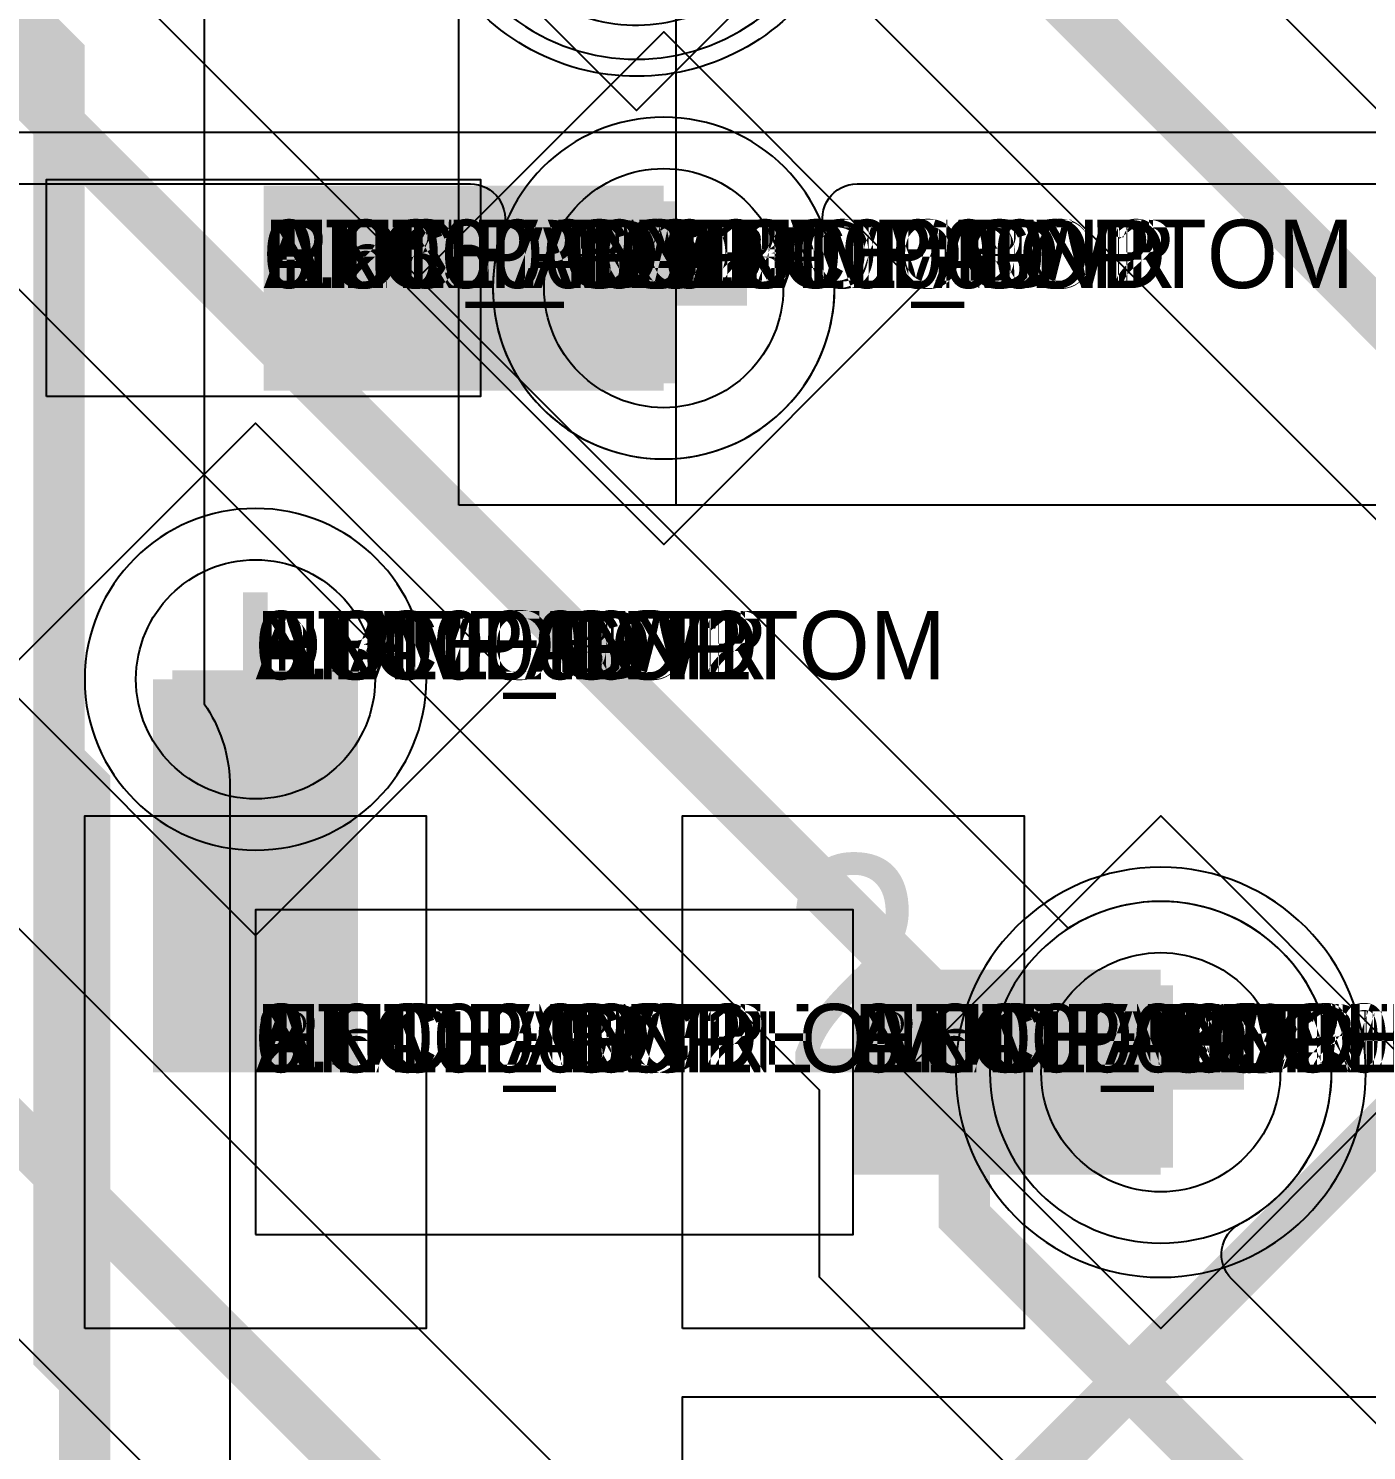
# Model space of a CAD drawing. Extents: x 0 to 323, y 0 to 320.
# Drawn here: x 86.335 to 90.252, y 14.893 to 19.055 of the extents above; entities that cross this region are included whole.
import ezdxf
from ezdxf.enums import TextEntityAlignment as Align

# ---------------------------------------------------------------- set-up
doc = ezdxf.new("R2010")
doc.units = 0
doc.header["$MEASUREMENT"] = 0
doc.layers.get('0').update_dxf_attribs({"linetype": 'CONTINUOUS'})
for name, color, linetype in [('CDN_FIGURES', 7, 'CONTINUOUS'), ('ETCH_BOTTOM', 7, 'CONTINUOUS'), ('ETCH_GND', 3, 'CONTINUOUS'), ('ETCH_INT1', 4, 'CONTINUOUS'), ('ETCH_INT2', 5, 'CONTINUOUS'), ('ETCH_PWR', 6, 'CONTINUOUS'), ('ETCH_TOP', 2, 'CONTINUOUS'), ('MANUFACTURING_NCLEGEND-1-6', 8, 'CONTINUOUS'), ('PACKAGE_GEOMETRY_ASSEMBLY_TOP', 11, 'CONTINUOUS'), ('PACKAGE_GEOMETRY_PIN_NUMBER', 9, 'CONTINUOUS')]:
    doc.layers.add(name, color=color, linetype=linetype)

# ---------------------------------------------------------------- blocks, each defined once
blk = doc.blocks.new('FIGURE_DIAMOND')
at = {"layer": 'CDN_FIGURES'}
blk.add_lwpolyline([(-0.5, 0), (0, 0.5), (0.5, 0), (0, -0.5)], close=True, dxfattribs=at)
blk = doc.blocks.new('PAD_INFO')
for tag in ['SHAPE_TYPE', 'PAD_HEIGHT', 'PAD_LAYER', 'PAD_TYPE', 'PAD_WIDTH']:
    blk.add_attdef(tag, (0, 0), '', height=0.2)
at = {"flags": 2}
blk.add_attdef('CDN_TYPE', (0, 0), '', height=0.2, dxfattribs=at)
blk = doc.blocks.new('DRILL_INFO')
at = {"flags": 2}
blk.add_attdef('CDN_TYPE', (0, 0), '', height=0.2, dxfattribs=at)
for tag in ['FSHAPE', 'FCHAR', 'DRILL_HEIGHT', 'DIAMETER', 'PLATED', 'DRILL_WIDTH']:
    blk.add_attdef(tag, (0, 0), '', height=0.2)
blk = doc.blocks.new('VIA0700X0300')
at = {"layer": 'ETCH_BOTTOM'}
blk.add_circle((0, 0), 0.35, dxfattribs=at)
at = {"layer": 'ETCH_GND'}
blk.add_circle((0, 0), 0.35, dxfattribs=at)
at = {"layer": 'ETCH_INT1'}
blk.add_circle((0, 0), 0.35, dxfattribs=at)
at = {"layer": 'ETCH_INT2'}
blk.add_circle((0, 0), 0.35, dxfattribs=at)
at = {"layer": 'ETCH_PWR'}
blk.add_circle((0, 0), 0.35, dxfattribs=at)
at = {"layer": 'ETCH_TOP'}
blk.add_circle((0, 0), 0.35, dxfattribs=at)
ref = blk.add_blockref('PAD_INFO', (0, 0))
ref.add_attrib('PAD_LAYER', 'ETCH_TOP', (0, 0), dxfattribs={"height": 0.2})
ref.add_attrib('SHAPE_TYPE', 'NULL', (0, 0), dxfattribs={"height": 0.2})
ref.add_attrib('PAD_TYPE', 'ANTIPAD', (0, 0), dxfattribs={"height": 0.2})
ref.add_attrib('PAD_WIDTH', '0.000000', (0, 0), dxfattribs={"height": 0.2})
ref.add_attrib('PAD_HEIGHT', '0.000000', (0, 0), dxfattribs={"height": 0.2})
ref = blk.add_blockref('PAD_INFO', (0, 0))
ref.add_attrib('PAD_LAYER', 'ETCH_GND', (0, 0), dxfattribs={"height": 0.2})
ref.add_attrib('SHAPE_TYPE', 'NULL', (0, 0), dxfattribs={"height": 0.2})
ref.add_attrib('PAD_TYPE', 'ANTIPAD', (0, 0), dxfattribs={"height": 0.2})
ref.add_attrib('PAD_WIDTH', '0.000000', (0, 0), dxfattribs={"height": 0.2})
ref.add_attrib('PAD_HEIGHT', '0.000000', (0, 0), dxfattribs={"height": 0.2})
ref = blk.add_blockref('PAD_INFO', (0, 0))
ref.add_attrib('PAD_LAYER', 'ETCH_INT1', (0, 0), dxfattribs={"height": 0.2})
ref.add_attrib('SHAPE_TYPE', 'NULL', (0, 0), dxfattribs={"height": 0.2})
ref.add_attrib('PAD_TYPE', 'ANTIPAD', (0, 0), dxfattribs={"height": 0.2})
ref.add_attrib('PAD_WIDTH', '0.000000', (0, 0), dxfattribs={"height": 0.2})
ref.add_attrib('PAD_HEIGHT', '0.000000', (0, 0), dxfattribs={"height": 0.2})
ref = blk.add_blockref('PAD_INFO', (0, 0))
ref.add_attrib('PAD_LAYER', 'ETCH_INT2', (0, 0), dxfattribs={"height": 0.2})
ref.add_attrib('SHAPE_TYPE', 'NULL', (0, 0), dxfattribs={"height": 0.2})
ref.add_attrib('PAD_TYPE', 'ANTIPAD', (0, 0), dxfattribs={"height": 0.2})
ref.add_attrib('PAD_WIDTH', '0.000000', (0, 0), dxfattribs={"height": 0.2})
ref.add_attrib('PAD_HEIGHT', '0.000000', (0, 0), dxfattribs={"height": 0.2})
ref = blk.add_blockref('PAD_INFO', (0, 0))
ref.add_attrib('PAD_LAYER', 'ETCH_PWR', (0, 0), dxfattribs={"height": 0.2})
ref.add_attrib('SHAPE_TYPE', 'NULL', (0, 0), dxfattribs={"height": 0.2})
ref.add_attrib('PAD_TYPE', 'ANTIPAD', (0, 0), dxfattribs={"height": 0.2})
ref.add_attrib('PAD_WIDTH', '0.000000', (0, 0), dxfattribs={"height": 0.2})
ref.add_attrib('PAD_HEIGHT', '0.000000', (0, 0), dxfattribs={"height": 0.2})
ref = blk.add_blockref('PAD_INFO', (0, 0))
ref.add_attrib('PAD_LAYER', 'ETCH_BOTTOM', (0, 0), dxfattribs={"height": 0.2})
ref.add_attrib('SHAPE_TYPE', 'NULL', (0, 0), dxfattribs={"height": 0.2})
ref.add_attrib('PAD_TYPE', 'ANTIPAD', (0, 0), dxfattribs={"height": 0.2})
ref.add_attrib('PAD_WIDTH', '0.000000', (0, 0), dxfattribs={"height": 0.2})
ref.add_attrib('PAD_HEIGHT', '0.000000', (0, 0), dxfattribs={"height": 0.2})
ref = blk.add_blockref('PAD_INFO', (0, 0))
ref.add_attrib('PAD_LAYER', 'ETCH_TOP', (0, 0), dxfattribs={"height": 0.2})
ref.add_attrib('SHAPE_TYPE', 'NULL', (0, 0), dxfattribs={"height": 0.2})
ref.add_attrib('PAD_TYPE', 'THERMAL', (0, 0), dxfattribs={"height": 0.2})
ref.add_attrib('PAD_WIDTH', '0.000000', (0, 0), dxfattribs={"height": 0.2})
ref.add_attrib('PAD_HEIGHT', '0.000000', (0, 0), dxfattribs={"height": 0.2})
ref = blk.add_blockref('PAD_INFO', (0, 0))
ref.add_attrib('PAD_LAYER', 'ETCH_GND', (0, 0), dxfattribs={"height": 0.2})
ref.add_attrib('SHAPE_TYPE', 'NULL', (0, 0), dxfattribs={"height": 0.2})
ref.add_attrib('PAD_TYPE', 'THERMAL', (0, 0), dxfattribs={"height": 0.2})
ref.add_attrib('PAD_WIDTH', '0.000000', (0, 0), dxfattribs={"height": 0.2})
ref.add_attrib('PAD_HEIGHT', '0.000000', (0, 0), dxfattribs={"height": 0.2})
ref = blk.add_blockref('PAD_INFO', (0, 0))
ref.add_attrib('PAD_LAYER', 'ETCH_INT1', (0, 0), dxfattribs={"height": 0.2})
ref.add_attrib('SHAPE_TYPE', 'NULL', (0, 0), dxfattribs={"height": 0.2})
ref.add_attrib('PAD_TYPE', 'THERMAL', (0, 0), dxfattribs={"height": 0.2})
ref.add_attrib('PAD_WIDTH', '0.000000', (0, 0), dxfattribs={"height": 0.2})
ref.add_attrib('PAD_HEIGHT', '0.000000', (0, 0), dxfattribs={"height": 0.2})
ref = blk.add_blockref('PAD_INFO', (0, 0))
ref.add_attrib('PAD_LAYER', 'ETCH_INT2', (0, 0), dxfattribs={"height": 0.2})
ref.add_attrib('SHAPE_TYPE', 'NULL', (0, 0), dxfattribs={"height": 0.2})
ref.add_attrib('PAD_TYPE', 'THERMAL', (0, 0), dxfattribs={"height": 0.2})
ref.add_attrib('PAD_WIDTH', '0.000000', (0, 0), dxfattribs={"height": 0.2})
ref.add_attrib('PAD_HEIGHT', '0.000000', (0, 0), dxfattribs={"height": 0.2})
ref = blk.add_blockref('PAD_INFO', (0, 0))
ref.add_attrib('PAD_LAYER', 'ETCH_PWR', (0, 0), dxfattribs={"height": 0.2})
ref.add_attrib('SHAPE_TYPE', 'NULL', (0, 0), dxfattribs={"height": 0.2})
ref.add_attrib('PAD_TYPE', 'THERMAL', (0, 0), dxfattribs={"height": 0.2})
ref.add_attrib('PAD_WIDTH', '0.000000', (0, 0), dxfattribs={"height": 0.2})
ref.add_attrib('PAD_HEIGHT', '0.000000', (0, 0), dxfattribs={"height": 0.2})
ref = blk.add_blockref('PAD_INFO', (0, 0))
ref.add_attrib('PAD_LAYER', 'ETCH_BOTTOM', (0, 0), dxfattribs={"height": 0.2})
ref.add_attrib('SHAPE_TYPE', 'NULL', (0, 0), dxfattribs={"height": 0.2})
ref.add_attrib('PAD_TYPE', 'THERMAL', (0, 0), dxfattribs={"height": 0.2})
ref.add_attrib('PAD_WIDTH', '0.000000', (0, 0), dxfattribs={"height": 0.2})
ref.add_attrib('PAD_HEIGHT', '0.000000', (0, 0), dxfattribs={"height": 0.2})
ref = blk.add_blockref('PAD_INFO', (0, 0))
ref.add_attrib('PAD_LAYER', 'ETCH_TOP', (0, 0), dxfattribs={"height": 0.2})
ref.add_attrib('SHAPE_TYPE', 'CIRCLE', (0, 0), dxfattribs={"height": 0.2})
ref.add_attrib('PAD_TYPE', 'REGULAR', (0, 0), dxfattribs={"height": 0.2})
ref.add_attrib('PAD_WIDTH', '0.700000', (0, 0), dxfattribs={"height": 0.2})
ref.add_attrib('PAD_HEIGHT', '0.700000', (0, 0), dxfattribs={"height": 0.2})
ref = blk.add_blockref('PAD_INFO', (0, 0))
ref.add_attrib('PAD_LAYER', 'ETCH_GND', (0, 0), dxfattribs={"height": 0.2})
ref.add_attrib('SHAPE_TYPE', 'CIRCLE', (0, 0), dxfattribs={"height": 0.2})
ref.add_attrib('PAD_TYPE', 'REGULAR', (0, 0), dxfattribs={"height": 0.2})
ref.add_attrib('PAD_WIDTH', '0.700000', (0, 0), dxfattribs={"height": 0.2})
ref.add_attrib('PAD_HEIGHT', '0.700000', (0, 0), dxfattribs={"height": 0.2})
ref = blk.add_blockref('PAD_INFO', (0, 0))
ref.add_attrib('PAD_LAYER', 'ETCH_INT1', (0, 0), dxfattribs={"height": 0.2})
ref.add_attrib('SHAPE_TYPE', 'CIRCLE', (0, 0), dxfattribs={"height": 0.2})
ref.add_attrib('PAD_TYPE', 'REGULAR', (0, 0), dxfattribs={"height": 0.2})
ref.add_attrib('PAD_WIDTH', '0.700000', (0, 0), dxfattribs={"height": 0.2})
ref.add_attrib('PAD_HEIGHT', '0.700000', (0, 0), dxfattribs={"height": 0.2})
ref = blk.add_blockref('PAD_INFO', (0, 0))
ref.add_attrib('PAD_LAYER', 'ETCH_INT2', (0, 0), dxfattribs={"height": 0.2})
ref.add_attrib('SHAPE_TYPE', 'CIRCLE', (0, 0), dxfattribs={"height": 0.2})
ref.add_attrib('PAD_TYPE', 'REGULAR', (0, 0), dxfattribs={"height": 0.2})
ref.add_attrib('PAD_WIDTH', '0.700000', (0, 0), dxfattribs={"height": 0.2})
ref.add_attrib('PAD_HEIGHT', '0.700000', (0, 0), dxfattribs={"height": 0.2})
ref = blk.add_blockref('PAD_INFO', (0, 0))
ref.add_attrib('PAD_LAYER', 'ETCH_PWR', (0, 0), dxfattribs={"height": 0.2})
ref.add_attrib('SHAPE_TYPE', 'CIRCLE', (0, 0), dxfattribs={"height": 0.2})
ref.add_attrib('PAD_TYPE', 'REGULAR', (0, 0), dxfattribs={"height": 0.2})
ref.add_attrib('PAD_WIDTH', '0.700000', (0, 0), dxfattribs={"height": 0.2})
ref.add_attrib('PAD_HEIGHT', '0.700000', (0, 0), dxfattribs={"height": 0.2})
ref = blk.add_blockref('PAD_INFO', (0, 0))
ref.add_attrib('PAD_LAYER', 'ETCH_BOTTOM', (0, 0), dxfattribs={"height": 0.2})
ref.add_attrib('SHAPE_TYPE', 'CIRCLE', (0, 0), dxfattribs={"height": 0.2})
ref.add_attrib('PAD_TYPE', 'REGULAR', (0, 0), dxfattribs={"height": 0.2})
ref.add_attrib('PAD_WIDTH', '0.700000', (0, 0), dxfattribs={"height": 0.2})
ref.add_attrib('PAD_HEIGHT', '0.700000', (0, 0), dxfattribs={"height": 0.2})
ref = blk.add_blockref('DRILL_INFO', (0, 0))
ref.add_attrib('DIAMETER', '0.300000', (0, 0), dxfattribs={"height": 0.2})
ref.add_attrib('PLATED', 'PLATED', (0, 0), dxfattribs={"height": 0.2})
ref.add_attrib('FSHAPE', 'DIAMOND', (0, 0), dxfattribs={"height": 0.2})
ref.add_attrib('FCHAR', '+', (0, 0), dxfattribs={"height": 0.2})
ref.add_attrib('DRILL_WIDTH', '1.500000', (0, 0), dxfattribs={"height": 0.2})
ref.add_attrib('DRILL_HEIGHT', '1.500000', (0, 0), dxfattribs={"height": 0.2})
for tag in ['CDN_TYPE', 'PIN']:
    blk.add_attdef(tag, (0, 0), '', height=0.2)
at = {"flags": 2}
for tag in ['PSTKNAME', 'BBV']:
    blk.add_attdef(tag, (0, 0), '', height=0.2, dxfattribs=at)
blk = doc.blocks.new('SMD50_25')
at = {"layer": 'ETCH_TOP'}
blk.add_lwpolyline([(-0.635, -0.3175), (-0.635, 0.3175), (0.635, 0.3175), (0.635, -0.3175)], close=True, dxfattribs=at)
ref = blk.add_blockref('PAD_INFO', (0, 0))
ref.add_attrib('PAD_LAYER', 'ETCH_TOP', (0, 0), dxfattribs={"height": 0.2})
ref.add_attrib('SHAPE_TYPE', 'NULL', (0, 0), dxfattribs={"height": 0.2})
ref.add_attrib('PAD_TYPE', 'ANTIPAD', (0, 0), dxfattribs={"height": 0.2})
ref.add_attrib('PAD_WIDTH', '0.000000', (0, 0), dxfattribs={"height": 0.2})
ref.add_attrib('PAD_HEIGHT', '0.000000', (0, 0), dxfattribs={"height": 0.2})
ref = blk.add_blockref('PAD_INFO', (0, 0))
ref.add_attrib('PAD_LAYER', 'ETCH_GND', (0, 0), dxfattribs={"height": 0.2})
ref.add_attrib('SHAPE_TYPE', 'NULL', (0, 0), dxfattribs={"height": 0.2})
ref.add_attrib('PAD_TYPE', 'ANTIPAD', (0, 0), dxfattribs={"height": 0.2})
ref.add_attrib('PAD_WIDTH', '0.000000', (0, 0), dxfattribs={"height": 0.2})
ref.add_attrib('PAD_HEIGHT', '0.000000', (0, 0), dxfattribs={"height": 0.2})
ref = blk.add_blockref('PAD_INFO', (0, 0))
ref.add_attrib('PAD_LAYER', 'ETCH_INT1', (0, 0), dxfattribs={"height": 0.2})
ref.add_attrib('SHAPE_TYPE', 'NULL', (0, 0), dxfattribs={"height": 0.2})
ref.add_attrib('PAD_TYPE', 'ANTIPAD', (0, 0), dxfattribs={"height": 0.2})
ref.add_attrib('PAD_WIDTH', '0.000000', (0, 0), dxfattribs={"height": 0.2})
ref.add_attrib('PAD_HEIGHT', '0.000000', (0, 0), dxfattribs={"height": 0.2})
ref = blk.add_blockref('PAD_INFO', (0, 0))
ref.add_attrib('PAD_LAYER', 'ETCH_INT2', (0, 0), dxfattribs={"height": 0.2})
ref.add_attrib('SHAPE_TYPE', 'NULL', (0, 0), dxfattribs={"height": 0.2})
ref.add_attrib('PAD_TYPE', 'ANTIPAD', (0, 0), dxfattribs={"height": 0.2})
ref.add_attrib('PAD_WIDTH', '0.000000', (0, 0), dxfattribs={"height": 0.2})
ref.add_attrib('PAD_HEIGHT', '0.000000', (0, 0), dxfattribs={"height": 0.2})
ref = blk.add_blockref('PAD_INFO', (0, 0))
ref.add_attrib('PAD_LAYER', 'ETCH_PWR', (0, 0), dxfattribs={"height": 0.2})
ref.add_attrib('SHAPE_TYPE', 'NULL', (0, 0), dxfattribs={"height": 0.2})
ref.add_attrib('PAD_TYPE', 'ANTIPAD', (0, 0), dxfattribs={"height": 0.2})
ref.add_attrib('PAD_WIDTH', '0.000000', (0, 0), dxfattribs={"height": 0.2})
ref.add_attrib('PAD_HEIGHT', '0.000000', (0, 0), dxfattribs={"height": 0.2})
ref = blk.add_blockref('PAD_INFO', (0, 0))
ref.add_attrib('PAD_LAYER', 'ETCH_BOTTOM', (0, 0), dxfattribs={"height": 0.2})
ref.add_attrib('SHAPE_TYPE', 'NULL', (0, 0), dxfattribs={"height": 0.2})
ref.add_attrib('PAD_TYPE', 'ANTIPAD', (0, 0), dxfattribs={"height": 0.2})
ref.add_attrib('PAD_WIDTH', '0.000000', (0, 0), dxfattribs={"height": 0.2})
ref.add_attrib('PAD_HEIGHT', '0.000000', (0, 0), dxfattribs={"height": 0.2})
ref = blk.add_blockref('PAD_INFO', (0, 0))
ref.add_attrib('PAD_LAYER', 'ETCH_TOP', (0, 0), dxfattribs={"height": 0.2})
ref.add_attrib('SHAPE_TYPE', 'NULL', (0, 0), dxfattribs={"height": 0.2})
ref.add_attrib('PAD_TYPE', 'THERMAL', (0, 0), dxfattribs={"height": 0.2})
ref.add_attrib('PAD_WIDTH', '0.000000', (0, 0), dxfattribs={"height": 0.2})
ref.add_attrib('PAD_HEIGHT', '0.000000', (0, 0), dxfattribs={"height": 0.2})
ref = blk.add_blockref('PAD_INFO', (0, 0))
ref.add_attrib('PAD_LAYER', 'ETCH_GND', (0, 0), dxfattribs={"height": 0.2})
ref.add_attrib('SHAPE_TYPE', 'NULL', (0, 0), dxfattribs={"height": 0.2})
ref.add_attrib('PAD_TYPE', 'THERMAL', (0, 0), dxfattribs={"height": 0.2})
ref.add_attrib('PAD_WIDTH', '0.000000', (0, 0), dxfattribs={"height": 0.2})
ref.add_attrib('PAD_HEIGHT', '0.000000', (0, 0), dxfattribs={"height": 0.2})
ref = blk.add_blockref('PAD_INFO', (0, 0))
ref.add_attrib('PAD_LAYER', 'ETCH_INT1', (0, 0), dxfattribs={"height": 0.2})
ref.add_attrib('SHAPE_TYPE', 'NULL', (0, 0), dxfattribs={"height": 0.2})
ref.add_attrib('PAD_TYPE', 'THERMAL', (0, 0), dxfattribs={"height": 0.2})
ref.add_attrib('PAD_WIDTH', '0.000000', (0, 0), dxfattribs={"height": 0.2})
ref.add_attrib('PAD_HEIGHT', '0.000000', (0, 0), dxfattribs={"height": 0.2})
ref = blk.add_blockref('PAD_INFO', (0, 0))
ref.add_attrib('PAD_LAYER', 'ETCH_INT2', (0, 0), dxfattribs={"height": 0.2})
ref.add_attrib('SHAPE_TYPE', 'NULL', (0, 0), dxfattribs={"height": 0.2})
ref.add_attrib('PAD_TYPE', 'THERMAL', (0, 0), dxfattribs={"height": 0.2})
ref.add_attrib('PAD_WIDTH', '0.000000', (0, 0), dxfattribs={"height": 0.2})
ref.add_attrib('PAD_HEIGHT', '0.000000', (0, 0), dxfattribs={"height": 0.2})
ref = blk.add_blockref('PAD_INFO', (0, 0))
ref.add_attrib('PAD_LAYER', 'ETCH_PWR', (0, 0), dxfattribs={"height": 0.2})
ref.add_attrib('SHAPE_TYPE', 'NULL', (0, 0), dxfattribs={"height": 0.2})
ref.add_attrib('PAD_TYPE', 'THERMAL', (0, 0), dxfattribs={"height": 0.2})
ref.add_attrib('PAD_WIDTH', '0.000000', (0, 0), dxfattribs={"height": 0.2})
ref.add_attrib('PAD_HEIGHT', '0.000000', (0, 0), dxfattribs={"height": 0.2})
ref = blk.add_blockref('PAD_INFO', (0, 0))
ref.add_attrib('PAD_LAYER', 'ETCH_BOTTOM', (0, 0), dxfattribs={"height": 0.2})
ref.add_attrib('SHAPE_TYPE', 'NULL', (0, 0), dxfattribs={"height": 0.2})
ref.add_attrib('PAD_TYPE', 'THERMAL', (0, 0), dxfattribs={"height": 0.2})
ref.add_attrib('PAD_WIDTH', '0.000000', (0, 0), dxfattribs={"height": 0.2})
ref.add_attrib('PAD_HEIGHT', '0.000000', (0, 0), dxfattribs={"height": 0.2})
ref = blk.add_blockref('PAD_INFO', (0, 0))
ref.add_attrib('PAD_LAYER', 'ETCH_TOP', (0, 0), dxfattribs={"height": 0.2})
ref.add_attrib('SHAPE_TYPE', 'RECTANGLE', (0, 0), dxfattribs={"height": 0.2})
ref.add_attrib('PAD_TYPE', 'REGULAR', (0, 0), dxfattribs={"height": 0.2})
ref.add_attrib('PAD_WIDTH', '1.270000', (0, 0), dxfattribs={"height": 0.2})
ref.add_attrib('PAD_HEIGHT', '0.635000', (0, 0), dxfattribs={"height": 0.2})
ref = blk.add_blockref('PAD_INFO', (0, 0))
ref.add_attrib('PAD_LAYER', 'ETCH_GND', (0, 0), dxfattribs={"height": 0.2})
ref.add_attrib('SHAPE_TYPE', 'NULL', (0, 0), dxfattribs={"height": 0.2})
ref.add_attrib('PAD_TYPE', 'REGULAR', (0, 0), dxfattribs={"height": 0.2})
ref.add_attrib('PAD_WIDTH', '0.000000', (0, 0), dxfattribs={"height": 0.2})
ref.add_attrib('PAD_HEIGHT', '0.000000', (0, 0), dxfattribs={"height": 0.2})
ref = blk.add_blockref('PAD_INFO', (0, 0))
ref.add_attrib('PAD_LAYER', 'ETCH_INT1', (0, 0), dxfattribs={"height": 0.2})
ref.add_attrib('SHAPE_TYPE', 'NULL', (0, 0), dxfattribs={"height": 0.2})
ref.add_attrib('PAD_TYPE', 'REGULAR', (0, 0), dxfattribs={"height": 0.2})
ref.add_attrib('PAD_WIDTH', '0.000000', (0, 0), dxfattribs={"height": 0.2})
ref.add_attrib('PAD_HEIGHT', '0.000000', (0, 0), dxfattribs={"height": 0.2})
ref = blk.add_blockref('PAD_INFO', (0, 0))
ref.add_attrib('PAD_LAYER', 'ETCH_INT2', (0, 0), dxfattribs={"height": 0.2})
ref.add_attrib('SHAPE_TYPE', 'NULL', (0, 0), dxfattribs={"height": 0.2})
ref.add_attrib('PAD_TYPE', 'REGULAR', (0, 0), dxfattribs={"height": 0.2})
ref.add_attrib('PAD_WIDTH', '0.000000', (0, 0), dxfattribs={"height": 0.2})
ref.add_attrib('PAD_HEIGHT', '0.000000', (0, 0), dxfattribs={"height": 0.2})
ref = blk.add_blockref('PAD_INFO', (0, 0))
ref.add_attrib('PAD_LAYER', 'ETCH_PWR', (0, 0), dxfattribs={"height": 0.2})
ref.add_attrib('SHAPE_TYPE', 'NULL', (0, 0), dxfattribs={"height": 0.2})
ref.add_attrib('PAD_TYPE', 'REGULAR', (0, 0), dxfattribs={"height": 0.2})
ref.add_attrib('PAD_WIDTH', '0.000000', (0, 0), dxfattribs={"height": 0.2})
ref.add_attrib('PAD_HEIGHT', '0.000000', (0, 0), dxfattribs={"height": 0.2})
ref = blk.add_blockref('PAD_INFO', (0, 0))
ref.add_attrib('PAD_LAYER', 'ETCH_BOTTOM', (0, 0), dxfattribs={"height": 0.2})
ref.add_attrib('SHAPE_TYPE', 'NULL', (0, 0), dxfattribs={"height": 0.2})
ref.add_attrib('PAD_TYPE', 'REGULAR', (0, 0), dxfattribs={"height": 0.2})
ref.add_attrib('PAD_WIDTH', '0.000000', (0, 0), dxfattribs={"height": 0.2})
ref.add_attrib('PAD_HEIGHT', '0.000000', (0, 0), dxfattribs={"height": 0.2})
ref = blk.add_blockref('DRILL_INFO', (0, 0))
ref.add_attrib('DIAMETER', '0.000000', (0, 0), dxfattribs={"height": 0.2})
ref.add_attrib('PLATED', 'NON_PLATED', (0, 0), dxfattribs={"height": 0.2})
ref.add_attrib('FSHAPE', 'NULL', (0, 0), dxfattribs={"height": 0.2})
ref.add_attrib('DRILL_WIDTH', '0.000000', (0, 0), dxfattribs={"height": 0.2})
ref.add_attrib('DRILL_HEIGHT', '0.000000', (0, 0), dxfattribs={"height": 0.2})
for tag in ['CDN_TYPE', 'PIN']:
    blk.add_attdef(tag, (0, 0), '', height=0.2)
at = {"flags": 2}
for tag in ['PSTKNAME', 'BBV']:
    blk.add_attdef(tag, (0, 0), '', height=0.2, dxfattribs=at)
blk = doc.blocks.new('SOIC8')
at = {"layer": 'PACKAGE_GEOMETRY_ASSEMBLY_TOP'}
blk.add_lwpolyline([(-1.905, -2.54), (-1.905, 2.54), (1.905, 2.54), (1.905, -2.54)], close=True, dxfattribs=at)
blk.add_lwpolyline([(-1.27, 2.54), (-1.27, -2.54)], dxfattribs=at)
at = {"layer": 'ETCH_TOP'}
ref = blk.add_blockref('SMD50_25', (-2.4765, -1.905), dxfattribs=at)
ref.add_attrib('CDN_TYPE', 'PIN', (0, 0), dxfattribs={"height": 0.2})
ref.add_attrib('PIN', '4', (0, 0), dxfattribs={"height": 0.2})
ref = blk.add_blockref('SMD50_25', (2.4765, -1.905), dxfattribs=at)
ref.add_attrib('CDN_TYPE', 'PIN', (0, 0), dxfattribs={"height": 0.2})
ref.add_attrib('PIN', '5', (0, 0), dxfattribs={"height": 0.2})
at = {"flags": 2}
for tag in ['SYMBOL_TYPE', 'CDN_TYPE', 'REFDES']:
    blk.add_attdef(tag, (0, 0), '', height=0.2, dxfattribs=at)
blk = doc.blocks.new('RC1000X1500TS')
at = {"layer": 'ETCH_TOP'}
blk.add_lwpolyline([(-0.5, -0.75), (-0.5, 0.75), (0.5, 0.75), (0.5, -0.75)], close=True, dxfattribs=at)
ref = blk.add_blockref('PAD_INFO', (0, 0))
ref.add_attrib('PAD_LAYER', 'ETCH_TOP', (0, 0), dxfattribs={"height": 0.2})
ref.add_attrib('SHAPE_TYPE', 'NULL', (0, 0), dxfattribs={"height": 0.2})
ref.add_attrib('PAD_TYPE', 'ANTIPAD', (0, 0), dxfattribs={"height": 0.2})
ref.add_attrib('PAD_WIDTH', '0.000000', (0, 0), dxfattribs={"height": 0.2})
ref.add_attrib('PAD_HEIGHT', '0.000000', (0, 0), dxfattribs={"height": 0.2})
ref = blk.add_blockref('PAD_INFO', (0, 0))
ref.add_attrib('PAD_LAYER', 'ETCH_GND', (0, 0), dxfattribs={"height": 0.2})
ref.add_attrib('SHAPE_TYPE', 'NULL', (0, 0), dxfattribs={"height": 0.2})
ref.add_attrib('PAD_TYPE', 'ANTIPAD', (0, 0), dxfattribs={"height": 0.2})
ref.add_attrib('PAD_WIDTH', '0.000000', (0, 0), dxfattribs={"height": 0.2})
ref.add_attrib('PAD_HEIGHT', '0.000000', (0, 0), dxfattribs={"height": 0.2})
ref = blk.add_blockref('PAD_INFO', (0, 0))
ref.add_attrib('PAD_LAYER', 'ETCH_INT1', (0, 0), dxfattribs={"height": 0.2})
ref.add_attrib('SHAPE_TYPE', 'NULL', (0, 0), dxfattribs={"height": 0.2})
ref.add_attrib('PAD_TYPE', 'ANTIPAD', (0, 0), dxfattribs={"height": 0.2})
ref.add_attrib('PAD_WIDTH', '0.000000', (0, 0), dxfattribs={"height": 0.2})
ref.add_attrib('PAD_HEIGHT', '0.000000', (0, 0), dxfattribs={"height": 0.2})
ref = blk.add_blockref('PAD_INFO', (0, 0))
ref.add_attrib('PAD_LAYER', 'ETCH_INT2', (0, 0), dxfattribs={"height": 0.2})
ref.add_attrib('SHAPE_TYPE', 'NULL', (0, 0), dxfattribs={"height": 0.2})
ref.add_attrib('PAD_TYPE', 'ANTIPAD', (0, 0), dxfattribs={"height": 0.2})
ref.add_attrib('PAD_WIDTH', '0.000000', (0, 0), dxfattribs={"height": 0.2})
ref.add_attrib('PAD_HEIGHT', '0.000000', (0, 0), dxfattribs={"height": 0.2})
ref = blk.add_blockref('PAD_INFO', (0, 0))
ref.add_attrib('PAD_LAYER', 'ETCH_PWR', (0, 0), dxfattribs={"height": 0.2})
ref.add_attrib('SHAPE_TYPE', 'NULL', (0, 0), dxfattribs={"height": 0.2})
ref.add_attrib('PAD_TYPE', 'ANTIPAD', (0, 0), dxfattribs={"height": 0.2})
ref.add_attrib('PAD_WIDTH', '0.000000', (0, 0), dxfattribs={"height": 0.2})
ref.add_attrib('PAD_HEIGHT', '0.000000', (0, 0), dxfattribs={"height": 0.2})
ref = blk.add_blockref('PAD_INFO', (0, 0))
ref.add_attrib('PAD_LAYER', 'ETCH_BOTTOM', (0, 0), dxfattribs={"height": 0.2})
ref.add_attrib('SHAPE_TYPE', 'NULL', (0, 0), dxfattribs={"height": 0.2})
ref.add_attrib('PAD_TYPE', 'ANTIPAD', (0, 0), dxfattribs={"height": 0.2})
ref.add_attrib('PAD_WIDTH', '0.000000', (0, 0), dxfattribs={"height": 0.2})
ref.add_attrib('PAD_HEIGHT', '0.000000', (0, 0), dxfattribs={"height": 0.2})
ref = blk.add_blockref('PAD_INFO', (0, 0))
ref.add_attrib('PAD_LAYER', 'ETCH_TOP', (0, 0), dxfattribs={"height": 0.2})
ref.add_attrib('SHAPE_TYPE', 'NULL', (0, 0), dxfattribs={"height": 0.2})
ref.add_attrib('PAD_TYPE', 'THERMAL', (0, 0), dxfattribs={"height": 0.2})
ref.add_attrib('PAD_WIDTH', '0.000000', (0, 0), dxfattribs={"height": 0.2})
ref.add_attrib('PAD_HEIGHT', '0.000000', (0, 0), dxfattribs={"height": 0.2})
ref = blk.add_blockref('PAD_INFO', (0, 0))
ref.add_attrib('PAD_LAYER', 'ETCH_GND', (0, 0), dxfattribs={"height": 0.2})
ref.add_attrib('SHAPE_TYPE', 'NULL', (0, 0), dxfattribs={"height": 0.2})
ref.add_attrib('PAD_TYPE', 'THERMAL', (0, 0), dxfattribs={"height": 0.2})
ref.add_attrib('PAD_WIDTH', '0.000000', (0, 0), dxfattribs={"height": 0.2})
ref.add_attrib('PAD_HEIGHT', '0.000000', (0, 0), dxfattribs={"height": 0.2})
ref = blk.add_blockref('PAD_INFO', (0, 0))
ref.add_attrib('PAD_LAYER', 'ETCH_INT1', (0, 0), dxfattribs={"height": 0.2})
ref.add_attrib('SHAPE_TYPE', 'NULL', (0, 0), dxfattribs={"height": 0.2})
ref.add_attrib('PAD_TYPE', 'THERMAL', (0, 0), dxfattribs={"height": 0.2})
ref.add_attrib('PAD_WIDTH', '0.000000', (0, 0), dxfattribs={"height": 0.2})
ref.add_attrib('PAD_HEIGHT', '0.000000', (0, 0), dxfattribs={"height": 0.2})
ref = blk.add_blockref('PAD_INFO', (0, 0))
ref.add_attrib('PAD_LAYER', 'ETCH_INT2', (0, 0), dxfattribs={"height": 0.2})
ref.add_attrib('SHAPE_TYPE', 'NULL', (0, 0), dxfattribs={"height": 0.2})
ref.add_attrib('PAD_TYPE', 'THERMAL', (0, 0), dxfattribs={"height": 0.2})
ref.add_attrib('PAD_WIDTH', '0.000000', (0, 0), dxfattribs={"height": 0.2})
ref.add_attrib('PAD_HEIGHT', '0.000000', (0, 0), dxfattribs={"height": 0.2})
ref = blk.add_blockref('PAD_INFO', (0, 0))
ref.add_attrib('PAD_LAYER', 'ETCH_PWR', (0, 0), dxfattribs={"height": 0.2})
ref.add_attrib('SHAPE_TYPE', 'NULL', (0, 0), dxfattribs={"height": 0.2})
ref.add_attrib('PAD_TYPE', 'THERMAL', (0, 0), dxfattribs={"height": 0.2})
ref.add_attrib('PAD_WIDTH', '0.000000', (0, 0), dxfattribs={"height": 0.2})
ref.add_attrib('PAD_HEIGHT', '0.000000', (0, 0), dxfattribs={"height": 0.2})
ref = blk.add_blockref('PAD_INFO', (0, 0))
ref.add_attrib('PAD_LAYER', 'ETCH_BOTTOM', (0, 0), dxfattribs={"height": 0.2})
ref.add_attrib('SHAPE_TYPE', 'NULL', (0, 0), dxfattribs={"height": 0.2})
ref.add_attrib('PAD_TYPE', 'THERMAL', (0, 0), dxfattribs={"height": 0.2})
ref.add_attrib('PAD_WIDTH', '0.000000', (0, 0), dxfattribs={"height": 0.2})
ref.add_attrib('PAD_HEIGHT', '0.000000', (0, 0), dxfattribs={"height": 0.2})
ref = blk.add_blockref('PAD_INFO', (0, 0))
ref.add_attrib('PAD_LAYER', 'ETCH_GND', (0, 0), dxfattribs={"height": 0.2})
ref.add_attrib('SHAPE_TYPE', 'NULL', (0, 0), dxfattribs={"height": 0.2})
ref.add_attrib('PAD_TYPE', 'REGULAR', (0, 0), dxfattribs={"height": 0.2})
ref.add_attrib('PAD_WIDTH', '0.000000', (0, 0), dxfattribs={"height": 0.2})
ref.add_attrib('PAD_HEIGHT', '0.000000', (0, 0), dxfattribs={"height": 0.2})
ref = blk.add_blockref('PAD_INFO', (0, 0))
ref.add_attrib('PAD_LAYER', 'ETCH_INT1', (0, 0), dxfattribs={"height": 0.2})
ref.add_attrib('SHAPE_TYPE', 'NULL', (0, 0), dxfattribs={"height": 0.2})
ref.add_attrib('PAD_TYPE', 'REGULAR', (0, 0), dxfattribs={"height": 0.2})
ref.add_attrib('PAD_WIDTH', '0.000000', (0, 0), dxfattribs={"height": 0.2})
ref.add_attrib('PAD_HEIGHT', '0.000000', (0, 0), dxfattribs={"height": 0.2})
ref = blk.add_blockref('PAD_INFO', (0, 0))
ref.add_attrib('PAD_LAYER', 'ETCH_INT2', (0, 0), dxfattribs={"height": 0.2})
ref.add_attrib('SHAPE_TYPE', 'NULL', (0, 0), dxfattribs={"height": 0.2})
ref.add_attrib('PAD_TYPE', 'REGULAR', (0, 0), dxfattribs={"height": 0.2})
ref.add_attrib('PAD_WIDTH', '0.000000', (0, 0), dxfattribs={"height": 0.2})
ref.add_attrib('PAD_HEIGHT', '0.000000', (0, 0), dxfattribs={"height": 0.2})
ref = blk.add_blockref('PAD_INFO', (0, 0))
ref.add_attrib('PAD_LAYER', 'ETCH_PWR', (0, 0), dxfattribs={"height": 0.2})
ref.add_attrib('SHAPE_TYPE', 'NULL', (0, 0), dxfattribs={"height": 0.2})
ref.add_attrib('PAD_TYPE', 'REGULAR', (0, 0), dxfattribs={"height": 0.2})
ref.add_attrib('PAD_WIDTH', '0.000000', (0, 0), dxfattribs={"height": 0.2})
ref.add_attrib('PAD_HEIGHT', '0.000000', (0, 0), dxfattribs={"height": 0.2})
ref = blk.add_blockref('PAD_INFO', (0, 0))
ref.add_attrib('PAD_LAYER', 'ETCH_BOTTOM', (0, 0), dxfattribs={"height": 0.2})
ref.add_attrib('SHAPE_TYPE', 'NULL', (0, 0), dxfattribs={"height": 0.2})
ref.add_attrib('PAD_TYPE', 'REGULAR', (0, 0), dxfattribs={"height": 0.2})
ref.add_attrib('PAD_WIDTH', '0.000000', (0, 0), dxfattribs={"height": 0.2})
ref.add_attrib('PAD_HEIGHT', '0.000000', (0, 0), dxfattribs={"height": 0.2})
ref = blk.add_blockref('DRILL_INFO', (0, 0))
ref.add_attrib('DIAMETER', '0.000000', (0, 0), dxfattribs={"height": 0.2})
ref.add_attrib('PLATED', 'PLATED', (0, 0), dxfattribs={"height": 0.2})
ref.add_attrib('FSHAPE', 'NULL', (0, 0), dxfattribs={"height": 0.2})
ref.add_attrib('DRILL_WIDTH', '0.000000', (0, 0), dxfattribs={"height": 0.2})
ref.add_attrib('DRILL_HEIGHT', '0.000000', (0, 0), dxfattribs={"height": 0.2})
ref = blk.add_blockref('PAD_INFO', (0, 0))
ref.add_attrib('PAD_LAYER', 'ETCH_TOP', (0, 0), dxfattribs={"height": 0.2})
ref.add_attrib('SHAPE_TYPE', 'RECTANGLE', (0, 0), dxfattribs={"height": 0.2})
ref.add_attrib('PAD_TYPE', 'REGULAR', (0, 0), dxfattribs={"height": 0.2})
ref.add_attrib('PAD_WIDTH', '1.000000', (0, 0), dxfattribs={"height": 0.2})
ref.add_attrib('PAD_HEIGHT', '1.500000', (0, 0), dxfattribs={"height": 0.2})
for tag in ['CDN_TYPE', 'PIN']:
    blk.add_attdef(tag, (0, 0), '', height=0.2)
at = {"flags": 2}
for tag in ['PSTKNAME', 'BBV']:
    blk.add_attdef(tag, (0, 0), '', height=0.2, dxfattribs=at)
blk = doc.blocks.new('F56')
at = {"layer": 'PACKAGE_GEOMETRY_ASSEMBLY_TOP'}
blk.add_lwpolyline([(0, -0.475), (1.75, -0.475), (1.75, 0.475), (0, 0.475)], close=True, dxfattribs=at)
at = {"layer": 'ETCH_TOP'}
ref = blk.add_blockref('RC1000X1500TS', (0, 0), dxfattribs=at)
ref.add_attrib('CDN_TYPE', 'PIN', (0, 0), dxfattribs={"height": 0.2})
ref.add_attrib('PIN', '1', (0, 0), dxfattribs={"height": 0.2})
ref = blk.add_blockref('RC1000X1500TS', (1.75, 0), dxfattribs=at)
ref.add_attrib('CDN_TYPE', 'PIN', (0, 0), dxfattribs={"height": 0.2})
ref.add_attrib('PIN', '2', (0, 0), dxfattribs={"height": 0.2})
at = {"flags": 2}
for tag in ['SYMBOL_TYPE', 'CDN_TYPE', 'REFDES']:
    blk.add_attdef(tag, (0, 0), '', height=0.2, dxfattribs=at)

msp = doc.modelspace()

# ---------------------------------------------------------------- linework, layer by layer
at = {"layer": 'ETCH_BOTTOM'}
for points, format in [([(86.425, 16.9117, 0.15, 0.15, 0), (86.425, 18.975, 0.15, 0.15, 0), (84.71, 20.69, 0.15, 0.15, 0), (84.71, 29.2232, 0.15, 0.15, 0), (85.5618, 30.075, 0.15, 0.15, 0), (97.725, 30.075, 0.15, 0.15, 0), (104, 36.35, 0.2, 0.2, 0), (104, 43.2986, 0.2, 0.2, 0), (102.9986, 44.3, 0.2, 0.2, 0), (102.5271, 44.3, 0.2, 0.2, 0), (101.1, 45.7271, 0.2, 0.2, 0), (101.1, 51.7, 0.2, 0.2, 0), (101.76, 52.36, 0.2, 0.2, 0), (101.76, 61.8679, 0.2, 0.2, 0), (100.3279, 63.3, 0.2, 0.2, 0), (99.45, 63.3, 0.2, 0.2, 0)], "xyseb"), ([(85.1351, 25.9649), (85.1351, 20.8661), (86.8501, 19.1511), (86.8501, 17.0783), (86.8581, 17.0658, -0.143255), (86.9251, 16.8367), (86.9251, 13.1501), (88.2499, 13.1501), (88.2499, 15.0501), (92.3001, 15.0501), (92.3001, 14.2996), (92.3435, 14.2933, -0.865163), (92.3435, 13.0067), (92.3001, 13.0004), (92.3001, 12.2499), (86.8973, 12.2499), (86.8832, 12.2382, -0.377405), (86.0906, 12.2613), (86.076, 12.2749), (84.2516, 12.2749), (84.2496, 12.2262, -0.561279), (83.3546, 11.7277)], "xyb"), ([(88.7976, 25.4768), (92.4016, 21.8728), (92.4016, 17.9975), (92.4152, 17.9829, -2.301014), (91.5378, 17.9829), (91.5514, 17.9975), (91.5514, 21.5206), (91.3913, 21.6807, 0.433352), (91.2434, 21.6759, -0.234464), (90.7087, 21.4565, 0.435194), (90.6001, 21.3554), (90.6001, 19.2999), (88.7693, 19.2999), (88.5747, 19.1053, -1), (87.6553, 20.0247), (87.7999, 20.1693), (87.7999, 23.3501), (89.4771, 23.3501, 0.668179), (89.5488, 23.5232)], "xyb"), ([(86.425, 16.9117, 0.15, 0.15, 0), (86.425, 15.175, 0.15, 0.15, 0), (86.5, 15.1, 0.15, 0.15, 0)], "xyseb"), ([(86.5, 15.1, 0.15, 0.15, 0), (86.5, 16.8367, 0.15, 0.15, 0), (86.425, 16.9117, 0.15, 0.15, 0)], "xyseb"), ([(86.5, 15.1, 0.15, 0.15, 0), (86.5, 12.7, 0.15, 0.15, 0)], "xyseb")]:
    msp.add_lwpolyline(points, format=format, dxfattribs=at)
msp.add_lwpolyline([(89.65, 16.6001, 1), (89.65, 15.3999, 1)], format="xyb", close=True, dxfattribs=at)
at = {"layer": 'ETCH_GND'}
msp.add_lwpolyline([(90.1501, 16, 1), (89.1499, 16, 1)], format="xyb", close=True, dxfattribs=at)
at = {"layer": 'ETCH_INT1'}
for points in [[(66.704, 15.9501), (66.704, 16.5499), (67.0622, 16.5499), (69.6122, 19.0999), (87.7354, 19.0999), (87.7491, 19.0894, 0.340162), (88.4809, 19.0894), (88.4946, 19.0999), (97.789, 19.0999, -0.524685), (97.8838, 18.9626, 0.071135), (97.8467, 18.7968), (97.8431, 18.7501), (94.8195, 18.7501), (94.8132, 18.7517, 0.128053), (94.5108, 18.7517), (94.5045, 18.7501), (69.9878, 18.7501), (67.1878, 15.9501)], [(87, 17.6501, 1), (87, 16.6499, 1)], [(89.65, 16.5001, 1), (89.65, 15.4999, 1)]]:
    msp.add_lwpolyline(points, format="xyb", close=True, dxfattribs=at)
msp.add_lwpolyline([(71.5221, 18.6), (87.629, 18.6, -0.519323), (87.7244, 18.4643, 1.422496), (88.6656, 18.4643, -0.519323), (88.761, 18.6), (94.1575, 18.6, -0.594757), (94.2426, 18.4434, 1.841913), (95.0814, 18.4434, -0.594757), (95.1665, 18.6), (97.9667, 18.6), (97.9793, 18.5678, 0.682571), (98.9107, 18.5678), (98.9233, 18.6), (100.7287, 18.6, -0.407293), (100.83, 18.501, 0.976288), (101.83, 18.501, -0.407293), (101.9313, 18.6), (107.4927, 18.6)], format="xyb", dxfattribs=at)
at = {"layer": 'ETCH_INT2'}
for points, format in [([(63.15, 70.5, 0.15, 0.15, 0), (62.2868, 70.5, 0.15, 0.15, 0), (60.103, 68.3162, 0.15, 0.15, 0), (60.103, 55.3103, 0.15, 0.15, 0), (60.425, 54.9883, 0.15, 0.15, 0), (60.425, 53.1117, 0.15, 0.15, 0), (60.275, 52.9617, 0.15, 0.15, 0), (60.275, 41.8519, 0.15, 0.15, 0), (92.691, 9.4358, 0.15, 0.15, 0), (93.0278, 9.099, 0.15, 0.15, 0), (93.8377, 9.099, 0.15, 0.15, 0), (98.7868, 4.15, 0.15, 0.15, 0), (107.45, 4.15, 0.15, 0.15, 0)], "xyseb"), ([(106.35, 5.05, 0.15, 0.15, 0), (99.6019, 5.05, 0.15, 0.15, 0), (98.0808, 6.571, 0.15, 0.15, 0), (97.0467, 7.6051, 0.15, 0.15, 0), (89.075, 15.5769, 0.15, 0.15, 0), (89.075, 16.125, 0.15, 0.15, 0), (60.725, 44.475, 0.15, 0.15, 0), (60.725, 55.1126, 0.15, 0.15, 0), (60.525, 55.3126, 0.15, 0.15, 0), (60.525, 65.175, 0.15, 0.15, 0), (62.2, 66.85, 0.15, 0.15, 0), (62.2, 69.6, 0.15, 0.15, 0)], "xyseb"), ([(98.521, 10.911, 0.15, 0.15, 0), (97.589, 10.911, 0.15, 0.15, 0), (87.4969, 21.0031, 0.15, 0.15, 0), (74.0618, 33.575, 0.15, 0.15, 0), (73.8618, 33.575, 0.15, 0.15, 0), (61.45, 45.9868, 0.15, 0.15, 0), (61.45, 62, 0.15, 0.15, 0), (61.1, 62.35, 0.15, 0.15, 0)], "xyseb"), ([(74.8579, 32.2479), (87.2013, 20.6975), (87.8008, 20.0981, -0.440646), (87.7941, 19.9486, 1.092952), (88.4986, 19.2441, -0.440646), (88.6481, 19.2508), (97.4129, 10.4859), (98.2572, 10.4859), (98.2691, 10.479, 1.740689), (98.2691, 11.343), (98.2572, 11.3361), (97.7651, 11.3361), (92.1491, 16.9521, -0.526334), (92.1796, 17.1165, 0.214832), (92.4533, 17.4228, -0.562554), (92.6217, 17.4639), (97.9318, 12.1538, 0.198912), (98.2324, 12.0293), (98.251, 12.0293), (98.2647, 12.0187, 0.408718), (98.9605, 12.1003, -0.446085), (99.1112, 12.1084), (105.0047, 6.2149)], "xyb"), ([(106.0862, 5.4751), (99.778, 5.4751), (92.2693, 12.9837, -0.614764), (92.3257, 13.1557, 1.97508), (91.7557, 13.7257, -0.614764), (91.5837, 13.6693), (89.8575, 15.3955, -0.506228), (89.8822, 15.5571, 1.006236), (89.4123, 16.44), (89.3791, 16.4221), (74.3726, 31.4286, -0.526334)], "xyb")]:
    msp.add_lwpolyline(points, format=format, dxfattribs=at)
for points in [[(91.5195, 17.7766, -0.526334), (91.3551, 17.7461), (87.7925, 21.3087), (74.2297, 34.0001), (74.0379, 34.0001), (73.2061, 34.8319, -0.622285), (73.2647, 35.0041, 2.030775), (72.7041, 35.5647, -0.622285), (72.5319, 35.5061), (65.6679, 42.3701, -0.437934), (65.6739, 42.519, 1.08428), (64.969, 43.2239, -0.437934), (64.8201, 43.2179), (61.8751, 46.1629), (61.8751, 58.9789, -0.668179), (62.0482, 59.0506), (69.1529, 51.9459), (69.1529, 40.9327), (91.8669, 18.2187, -0.562554), (91.8258, 18.0503, 0.214832), (91.5195, 17.7766)], [(98.9629, 4.5751), (94.0138, 9.5241), (93.8655, 9.5241, -0.438145), (93.7645, 9.6337, 0.72823), (92.885, 9.9979, -0.437934), (92.7361, 9.9919), (60.7001, 42.028), (60.7001, 42.3005, -0.438145), (60.8097, 42.4015, 0.496633), (61.3409, 42.9956, -0.740183), (61.5121, 43.0867), (88.6499, 15.9489), (88.6499, 15.4008), (99.3025, 4.7482, -0.668179), (99.2308, 4.5751)]]:
    msp.add_lwpolyline(points, format="xyb", close=True, dxfattribs=at)
msp.add_lwpolyline([(107.1862, 3.7249), (98.6107, 3.7249), (93.6616, 8.6739), (92.8517, 8.6739), (59.8499, 41.6758)], dxfattribs=at)
at = {"layer": 'ETCH_PWR'}
for points in [[(88.6951, 18.295, 1), (87.6949, 18.295, 1)], [(87.5001, 17.15, 1), (86.4999, 17.15, 1)]]:
    msp.add_lwpolyline(points, format="xyb", close=True, dxfattribs=at)
at = {"layer": 'ETCH_TOP'}
for points in [[(91.6833, 19.565, 0.15, 0.15, 0), (91.6133, 19.565, 0.15, 0.15, 0), (90.7, 18.6517, 0.15, 0.15, 0), (90.7, 16.2368, 0.15, 0.15, 0), (88.8632, 14.4, 0.15, 0.15, 0), (87.3868, 14.4, 0.15, 0.15, 0), (85.15, 12.1632, 0.15, 0.15, 0), (85.15, 11.6, 0.15, 0.15, 0), (84.28, 10.73, 0.15, 0.15, 0), (84.28, 6.65, 0.15, 0.15, 0)], [(87.0235, 18.295, 0.6, 0.6, 0), (88.195, 18.295, 0.6, 0.6, 0)], [(87, 16, 0.6, 0.6, 0), (87, 17.15, 0.6, 0.6, 0)], [(88.75, 16, 0.6, 0.6, 0), (89.65, 16, 0.6, 0.6, 0)]]:
    msp.add_lwpolyline(points, format="xyseb", dxfattribs=at)

# ---------------------------------------------------------------- block references
for name, p in [('SOIC8', (89.5, 20.2)), ('F56', (87, 16))]:
    msp.add_blockref(name, p)
for p in [(88.195, 18.295), (87, 17.15), (89.65, 16)]:
    msp.add_blockref('VIA0700X0300', p, dxfattribs=at)
at = {"layer": 'MANUFACTURING_NCLEGEND-1-6', "xscale": 1.5, "yscale": 1.5}
for p in [(88.115, 19.565), (88.195, 18.295), (87, 17.15), (89.65, 16)]:
    msp.add_blockref('FIGURE_DIAMOND', p, dxfattribs=at)

# ---------------------------------------------------------------- texts
at = {"layer": 'MANUFACTURING_NCLEGEND-1-6'}
for p in [(88.195, 18.295), (87, 17.15), (89.65, 16)]:
    msp.add_text('+', height=0.75, dxfattribs=at).set_placement(p, align=Align.MIDDLE_CENTER)
at = {"layer": 'PACKAGE_GEOMETRY_PIN_NUMBER', "width": 0.88}
for s, p in [('1', (87, 16)), ('2', (88.75, 16))]:
    msp.add_text(s, height=0.635, dxfattribs=at).set_placement(p, align=Align.CENTER)

doc.saveas('drawing.dxf')
